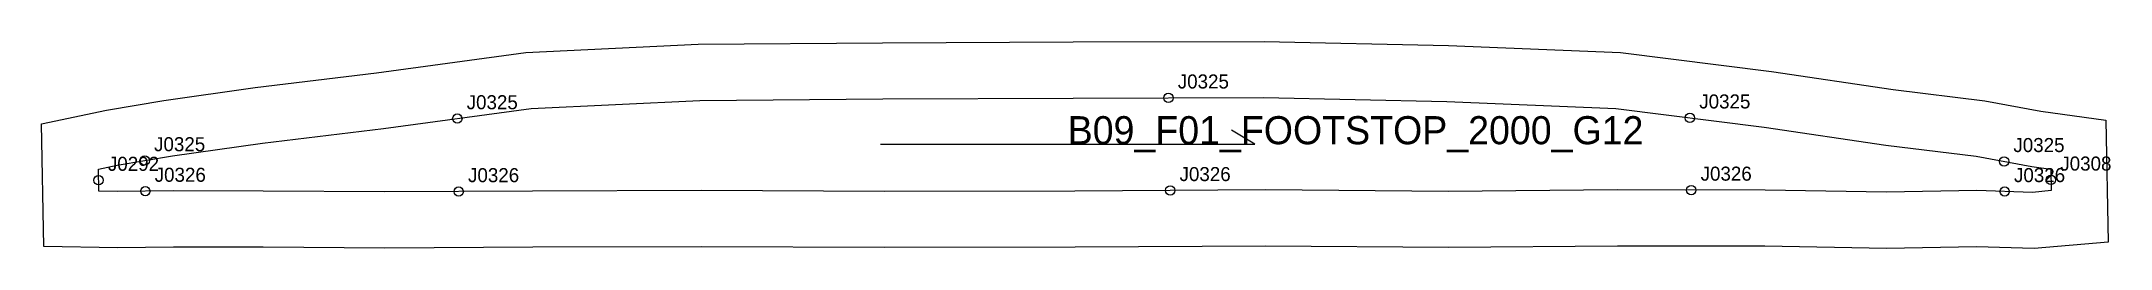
# Model space of a CAD drawing. Header units: millimetres. Extents: x -12 to 430, y -17 to 27.
import ezdxf

# ---------------------------------------------------------------- set-up
doc = ezdxf.new("R2010")
doc.units = ezdxf.units.MM
for name, color, linetype in [('CUT', 1, 'Continuous'), ('GRAIN', 3, 'Continuous'), ('LABEL', 7, 'Continuous'), ('NOTCH', 2, 'Continuous'), ('SEW', 5, 'Continuous')]:
    doc.layers.add(name, color=color, linetype=linetype)

msp = doc.modelspace()

# ---------------------------------------------------------------- linework, layer by layer
at = {"layer": 'CUT'}
msp.add_lwpolyline([(-12.19, 9.69), (1.76, 12.64), (14.01, 14.69), (33.51, 17.43), (59.44, 20.58), (91.41, 24.9), (128.22, 26.69), (167.63, 27), (208.37, 27.18), (249.24, 27.29), (288.67, 26.45), (325.41, 24.95), (357.73, 20.86), (383.74, 17.03), (403.29, 14.64), (415.3, 12.4), (429.21, 10.49), (429.7, -15.55), (413.84, -16.95), (401.52, -16.58), (382.32, -16.91), (356.25, -16.46), (324.78, -16.44), (288.66, -16.74), (249.49, -16.41), (208.84, -16.68), (168.06, -16.73), (128.91, -16.56), (92.9, -16.68), (61.21, -16.86), (35.2, -16.66), (16.04, -16.62), (4.08, -16.77), (-11.69, -16.52), (-12.19, 9.69)], close=True, dxfattribs=at)
at = {"layer": 'GRAIN'}
for p, q in [((167.23, 5.33), (247.23, 5.33)), ((247.23, 5.33), (242.23, 8.33))]:
    msp.add_line(p, q, dxfattribs=at)
at = {"layer": 'NOTCH'}
for centre in [(228.77, 15.24), (76.74, 10.81), (340.26, 10.97), (9.91, 1.84), (407.42, 1.66), (0.04, -2.35), (10.04, -4.69), (77.03, -4.77), (229.15, -4.54), (340.55, -4.45), (407.55, -4.76), (417.45, -2.29)]:
    msp.add_circle(centre, 1, dxfattribs=at)
at = {"layer": 'SEW'}
msp.add_lwpolyline([(0, 0), (3.99, 0.84), (15.83, 2.83), (35.07, 5.53), (60.96, 8.68), (92.51, 12.94), (128.56, 14.69), (167.7, 15), (208.42, 15.18), (249.13, 15.29), (288.3, 14.46), (324.41, 12.98), (356.11, 8.97), (382.13, 5.14), (401.47, 2.78), (413.38, 0.55), (417.4, 0), (417.49, -4.58), (413.49, -4.94), (401.6, -4.58), (382.32, -4.91), (356.36, -4.46), (324.73, -4.44), (288.66, -4.74), (249.5, -4.41), (208.79, -4.68), (168.08, -4.73), (128.92, -4.56), (92.84, -4.68), (61.22, -4.86), (35.26, -4.66), (15.97, -4.62), (4.1, -4.77), (0.09, -4.71)], close=True, dxfattribs=at)

# ---------------------------------------------------------------- texts
at = {"layer": 'LABEL'}
for s, height, p in [('J0325', 3, (230.77, 17.24)), ('J0325', 3, (78.74, 12.81)), ('J0325', 3, (342.26, 12.97)), ('B09_F01_FOOTSTOP_2000_G12', 6, (207.23, 5.33)), ('J0325', 3, (11.91, 3.84)), ('J0325', 3, (409.42, 3.66)), ('J0292', 3, (2.04, -0.35)), ('J0326', 3, (12.04, -2.69)), ('J0326', 3, (79.03, -2.77)), ('J0326', 3, (231.15, -2.54)), ('J0326', 3, (342.55, -2.45)), ('J0326', 3, (409.55, -2.76)), ('J0308', 3, (419.45, -0.29))]:
    msp.add_text(s, height=height, dxfattribs=at).set_placement(p)

doc.saveas('drawing.dxf')
